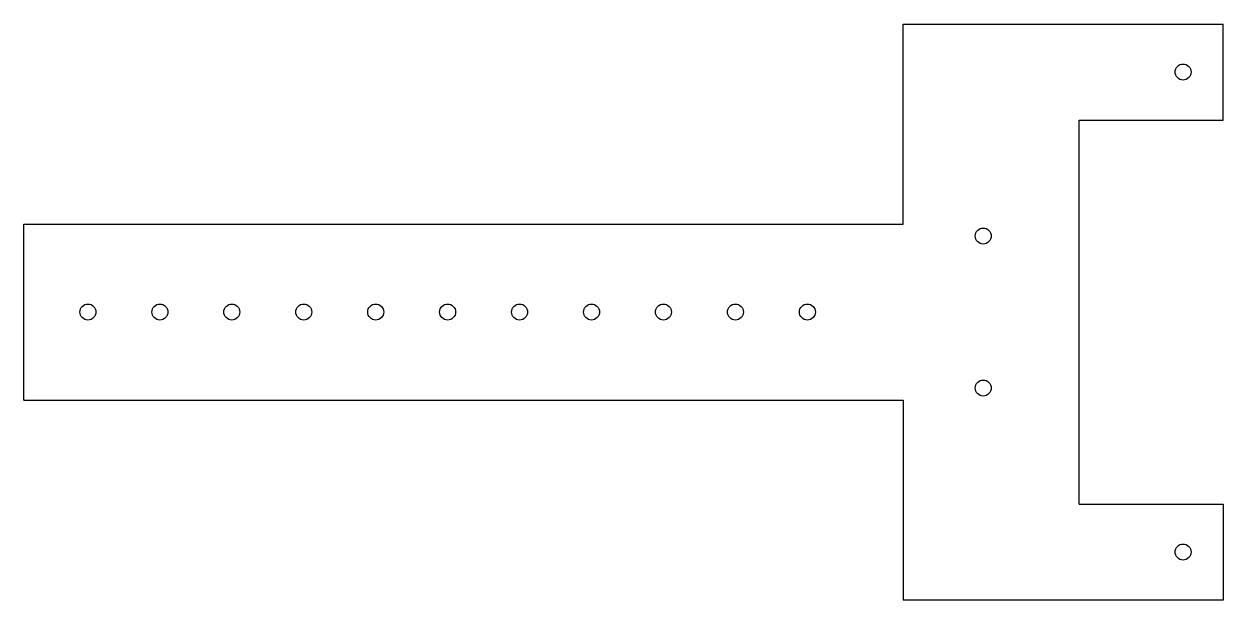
# Model space of a CAD drawing. Header units: millimetres. Extents: x 0 to 150, y -25 to 47.
import ezdxf

# ---------------------------------------------------------------- set-up
doc = ezdxf.new("R2010")
doc.units = ezdxf.units.MM

msp = doc.modelspace()

# ---------------------------------------------------------------- linework, layer by layer
at = {"color": 7, "linetype": 'Continuous'}
for p, q in [((110, 22), (110, 47)), ((110, 47), (150, 47)), ((150, 35), (150, 47)), ((132, -13), (132, 35)), ((132, 35), (150, 35)), ((0, 0), (0, 22)), ((0, 22), (110, 22)), ((0, 0), (110, 0)), ((110, 0), (110, -25)), ((132, -13), (150, -13)), ((150, -13), (150, -25)), ((150, -25), (110, -25))]:
    msp.add_line(p, q, dxfattribs=at)
for centre in [(145, 41), (120, 20.5), (17, 11), (35, 11), (8, 11), (26, 11), (44, 11), (53, 11), (62, 11), (71, 11), (80, 11), (89, 11), (98, 11), (120, 1.5), (145, -19)]:
    msp.add_circle(centre, 1, dxfattribs=at)

doc.saveas('drawing.dxf')
